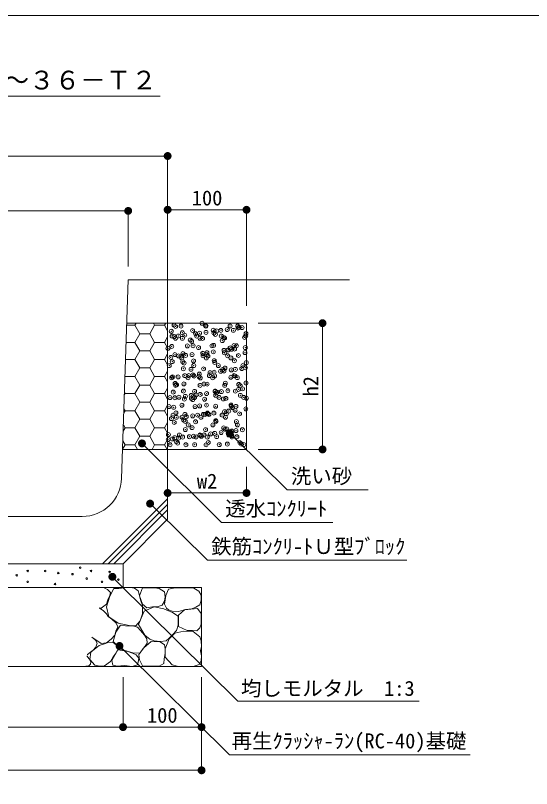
# Model space of a CAD drawing. Units: millimetres at full size, sheet at 1:10. Extents: x 121 to 2859, y 2322 to 4189.
# Drawn here: x 836 to 1490, y 3154 to 4134 of the extents above; entities that cross this region are included whole.
import ezdxf
from ezdxf.enums import TextEntityAlignment as Align

# ---------------------------------------------------------------- set-up
doc = ezdxf.new("R2010")
doc.units = ezdxf.units.MM
doc.header["$LTSCALE"] = 10
doc.header["$PDMODE"] = 32
doc.header["$PDSIZE"] = 5
doc.linetypes.add('USER1', pattern=[50, 37.5, -12.5])
for name, color, linetype, lineweight in [('_0-0_', 7, 'Continuous', 13), ('ハッチ', 4, 'Continuous', 13), ('寸法', 1, 'Continuous', 13), ('本体', 7, 'Continuous', 13)]:
    doc.layers.add(name, color=color, linetype=linetype, lineweight=lineweight)
doc.styles.add('ＭＳ ゴシック', font='')
doc.styles.get('ＭＳ ゴシック').set_extended_font_data('MS Gothic')

# ---------------------------------------------------------------- blocks, each defined once
blk = doc.blocks.new('filled_dot')
at = {"color": 0, "linetype": 'Continuous', "lineweight": -2, "const_width": 1.25}
blk.add_lwpolyline([(-0.625, 0, 1), (0.625, 0, 1)], format="xyb", close=True, dxfattribs=at)

msp = doc.modelspace()

# ---------------------------------------------------------------- linework, layer by layer
at = {"layer": '_0-0_', "color": 6}
msp.add_lwpolyline([(2859.3, 4133.99), (121.18, 4133.99), (121.18, 2322.18), (2859.3, 2322.18)], close=True, dxfattribs=at)
at = {"layer": 'ハッチ'}
for p, q in [((987.5, 3741.43), (989.04, 3744.1)), ((1012.5, 3741.43), (1010.96, 3744.1)), ((1025, 3741.43), (1026.54, 3744.1)), ((977.05, 3741.43), (987.5, 3741.43)), ((993.75, 3730.6), (987.5, 3741.43)), ((1006.25, 3730.6), (1012.5, 3741.43)), ((1012.5, 3741.43), (1025, 3741.43)), ((1028.97, 3734.55), (1025, 3741.43)), ((987.5, 3719.78), (993.75, 3730.6)), ((993.75, 3730.6), (1006.25, 3730.6)), ((1012.5, 3719.78), (1006.25, 3730.6)), ((1025, 3719.78), (1028.97, 3726.66)), ((976.33, 3719.78), (987.5, 3719.78)), ((993.75, 3708.95), (987.5, 3719.78)), ((1006.25, 3708.95), (1012.5, 3719.78)), ((1012.5, 3719.78), (1025, 3719.78)), ((1028.97, 3712.9), (1025, 3719.78)), ((987.5, 3698.13), (993.75, 3708.95)), ((993.75, 3708.95), (1006.25, 3708.95)), ((1012.5, 3698.13), (1006.25, 3708.95)), ((1025, 3698.13), (1028.97, 3705.01)), ((975.61, 3698.13), (987.5, 3698.13)), ((993.75, 3687.3), (987.5, 3698.13)), ((1006.25, 3687.3), (1012.5, 3698.13)), ((1012.5, 3698.13), (1025, 3698.13)), ((1028.97, 3691.25), (1025, 3698.13)), ((987.5, 3676.48), (993.75, 3687.3)), ((993.75, 3687.3), (1006.25, 3687.3)), ((1012.5, 3676.48), (1006.25, 3687.3)), ((1025, 3676.48), (1028.97, 3683.36)), ((974.88, 3676.26), (975, 3676.48)), ((975, 3676.48), (974.89, 3676.67)), ((975, 3676.48), (987.5, 3676.48)), ((993.75, 3665.65), (987.5, 3676.48)), ((1006.25, 3665.65), (1012.5, 3676.48)), ((1012.5, 3676.48), (1025, 3676.48)), ((1028.97, 3669.6), (1025, 3676.48)), ((987.5, 3654.83), (993.75, 3665.65)), ((993.75, 3665.65), (1006.25, 3665.65)), ((1012.5, 3654.83), (1006.25, 3665.65)), ((974.11, 3653.29), (975, 3654.83)), ((975, 3654.83), (974.21, 3656.2)), ((975, 3654.83), (987.5, 3654.83)), ((993.75, 3644), (987.5, 3654.83)), ((1006.25, 3644), (1012.5, 3654.83)), ((1012.5, 3654.83), (1025, 3654.83)), ((1025, 3654.83), (1028.97, 3661.7)), ((1028.97, 3647.95), (1025, 3654.83)), ((975, 3633.18), (973.53, 3635.73)), ((987.5, 3633.18), (993.75, 3644)), ((993.75, 3644), (1006.25, 3644)), ((1012.5, 3633.18), (1006.25, 3644)), ((1025, 3633.18), (1028.97, 3640.05)), ((973.34, 3630.31), (975, 3633.18)), ((975, 3633.18), (987.5, 3633.18)), ((993.75, 3622.35), (987.5, 3633.18)), ((1006.25, 3622.35), (1012.5, 3633.18)), ((1012.5, 3633.18), (1025, 3633.18)), ((1028.97, 3626.3), (1025, 3633.18)), ((975, 3611.53), (972.84, 3615.26)), ((987.5, 3611.53), (993.75, 3622.35)), ((993.75, 3622.35), (1006.25, 3622.35)), ((1012.5, 3611.53), (1006.25, 3622.35)), ((1025, 3611.53), (1028.97, 3618.4)), ((972.58, 3607.33), (975, 3611.53)), ((975, 3611.53), (987.5, 3611.53)), ((993.75, 3600.7), (987.5, 3611.53)), ((1006.25, 3600.7), (1012.5, 3611.53)), ((1012.5, 3611.53), (1025, 3611.53)), ((1028.97, 3604.65), (1025, 3611.53)), ((987.5, 3589.87), (993.75, 3600.7)), ((993.75, 3600.7), (1006.25, 3600.7)), ((1012.5, 3589.87), (1006.25, 3600.7)), ((1025, 3589.87), (1028.97, 3596.75)), ((971.81, 3584.35), (975, 3589.87)), ((975, 3589.87), (972.16, 3594.79)), ((975, 3589.87), (987.5, 3589.87)), ((990.83, 3584.1), (987.5, 3589.87)), ((1009.17, 3584.1), (1012.5, 3589.87)), ((1012.5, 3589.87), (1025, 3589.87)), ((1028.33, 3584.1), (1025, 3589.87)), ((946.52, 3439.1), (1028.97, 3521.55)), ((953.59, 3439.1), (1028.97, 3514.48)), ((969.64, 3336.44), (970.49, 3332.22))]:
    msp.add_line(p, q, dxfattribs=at)
at = {"layer": 'ハッチ', "linetype": 'USER1'}
msp.add_line((960.66, 3439.1), (1028.97, 3507.41), dxfattribs=at)
at = {"layer": 'ハッチ'}
for points in [[(953.26, 3393.3), (955.89, 3398.79), (956.37, 3402.62), (952.54, 3406.68), (949.04, 3408.17)], [(942.53, 3383.35), (944.65, 3382.78), (951.59, 3387.8), (953.26, 3393.3)], [(957.3, 3343.83), (962.09, 3348.84), (963.28, 3353.86), (965.67, 3359.12), (963.52, 3364.14), (958.02, 3368.92), (953.48, 3372.27), (951.56, 3375.61), (947.26, 3380.15), (943.91, 3382.3), (942.38, 3382.78)], [(931.21, 3327.24), (934.47, 3329.91), (938.03, 3333.32), (939.52, 3338.51), (937.59, 3342.51), (934.03, 3345.33), (932.79, 3346.21)], [(932.82, 3346.34), (944.63, 3338.33), (951.56, 3339.05), (957.3, 3343.83)], [(925.28, 3309.46), (928.84, 3309.46), (931.36, 3311.98), (931.51, 3314.94), (929.43, 3318.8), (926.61, 3322.35), (926.54, 3322.4)], [(927.07, 3324.43), (927.35, 3324.43), (931.21, 3327.24)]]:
    msp.add_lwpolyline(points, dxfattribs=at)
for points in [[(994.01, 3366.84), (997.3, 3375.95), (997.05, 3386.32), (994.77, 3393.4), (993, 3400.48), (991.73, 3405.03), (986.92, 3408.32), (981.41, 3408.94), (974.27, 3408.57), (967.18, 3408.07), (960.85, 3408.07), (955.79, 3398.2), (951.49, 3384.55), (954.52, 3372.15), (966.17, 3363.81), (980.09, 3360.77), (988.69, 3360.52)], [(1009.95, 3384.8), (1017.04, 3385.05), (1022.1, 3386.82), (1025.14, 3391.88), (1025.65, 3397.19), (1025.14, 3403.52), (1018.31, 3407.81), (1011.98, 3408.57), (1005.03, 3408.9), (997.05, 3408.57), (993.5, 3398.71), (997.05, 3387.83), (1002.61, 3383.28)], [(1029.97, 3380.77), (1034.54, 3379.03), (1042.59, 3378.82), (1051.72, 3381.21), (1059.55, 3382.29), (1064.77, 3384.03), (1069.77, 3387.29), (1071.67, 3392.96), (1071.34, 3399.6), (1068.68, 3404.46), (1062.16, 3408.15), (1054.11, 3408.8), (1047.18, 3408.81), (1036.5, 3408.15), (1030.19, 3406.85), (1026.5, 3399.03), (1025.19, 3388.16), (1027.37, 3382.73)], [(1012.05, 3341.41), (1020.09, 3340.52), (1027.24, 3341.41), (1031.11, 3344.98), (1036.17, 3350.04), (1040.04, 3354.8), (1042.13, 3361.34), (1042.13, 3367.89), (1042.42, 3372.94), (1035.28, 3377.41), (1023.96, 3382.17), (1012.05, 3384.55), (999.07, 3378.98), (992.24, 3362.04), (999.85, 3348.55), (1006.4, 3343.49)], [(1060.46, 3354.77), (1065.77, 3354.15), (1069.84, 3358.21), (1071.67, 3362.7), (1071.4, 3369.34), (1071.62, 3376.04), (1067.02, 3382.59), (1050.45, 3381.03), (1042.94, 3374.15), (1042.63, 3359.77), (1053.58, 3354.77)], [(997.81, 3331.94), (1000.34, 3334.98), (1002.87, 3338.77), (1002.61, 3344.08), (999.58, 3348.63), (994.51, 3354.45), (990.97, 3359), (985.91, 3360.01), (975.53, 3360.52), (969.2, 3361.28), (963.38, 3352.43), (960.09, 3340.79), (969.2, 3331.18), (985.91, 3325.87), (994.01, 3326.38)], [(1062.57, 3309.47), (1069, 3311.52), (1071.58, 3316.16), (1071.7, 3322.36), (1070.55, 3328.76), (1071.77, 3334.53), (1071.32, 3341.65), (1069.78, 3346.51), (1061.28, 3353.46), (1049.44, 3353.72), (1038.11, 3351.4), (1030.9, 3343.94), (1025.75, 3331.33), (1026.01, 3320.79), (1034.5, 3311.27), (1041.2, 3309.47), (1051.24, 3309.21)], [(1024.6, 3318.68), (1025.76, 3325.44), (1025.76, 3331.97), (1024.83, 3336.64), (1019.46, 3340.37), (1008.26, 3340.6), (998.69, 3332.67), (992.39, 3324.05), (993.33, 3317.28), (997.29, 3310.05), (1005.46, 3309.35), (1018.29, 3309.59), (1024.13, 3312.62)], [(959.93, 3321.36), (963.52, 3326.38), (965.67, 3331.16), (964.24, 3336.18), (959.93, 3339.28), (954.43, 3340), (948.93, 3337.61), (942.24, 3335.7), (931.71, 3327.1), (930.28, 3317.78), (936.73, 3310.84), (942.95, 3309.65), (948.93, 3309.89), (956.59, 3315.39)], [(992.01, 3316.57), (992.25, 3319.68), (989.14, 3323.98), (984.59, 3326.13), (978.38, 3328.05), (971.92, 3329.48), (965.94, 3329.96), (962.11, 3323.27), (958.29, 3316.81), (959.48, 3310.84), (964.98, 3309.64), (974.31, 3310.12), (983.88, 3309.17), (990.81, 3311.08)]]:
    msp.add_lwpolyline(points, close=True, dxfattribs=at)
for centre in [(851.58, 3430.15), (873.75, 3430.15), (918.07, 3434.31), (931.93, 3430.15), (955.48, 3428.77), (837.73, 3424.61), (890.37, 3427.38), (908.38, 3426), (926.39, 3420.46), (966.56, 3419.07), (851.58, 3416.3), (886.21, 3413.53), (945.78, 3416.3)]:
    msp.add_circle(centre, 1, dxfattribs=at)
for p in [(1037.11, 3741.56), (1038.96, 3739.87), (1045.91, 3740.35), (1072.6, 3744.04), (1077.06, 3740.41), (1077.72, 3740.67), (1108.2, 3740.46), (1117.73, 3740.33), (1033.53, 3733.81), (1047.66, 3731.89), (1060.54, 3734.79), (1064.28, 3730.66), (1069.49, 3731.35), (1077.62, 3732.42), (1086.71, 3735.12), (1087.67, 3731.55), (1089.51, 3729.86), (1091.2, 3734.21), (1096.41, 3734.89), (1104.54, 3735.96), (1112.3, 3735), (1118.12, 3737.75), (1119.57, 3738.64), (1123.32, 3738.44), (1128.27, 3730.67), (1034.59, 3727.67), (1037.36, 3727.12), (1038.81, 3724.98), (1042.57, 3727.8), (1047.65, 3724.89), (1050.7, 3728.87), (1057.61, 3722.77), (1059.45, 3721.09), (1065.73, 3727.72), (1069.95, 3725.04), (1073.23, 3724.77), (1096.88, 3727.78), (1098.21, 3721.89), (1100.24, 3725.74), (1101.09, 3725.09), (1126.41, 3726.08), (1128.02, 3727.84), (1029.39, 3712.31), (1034.16, 3714.54), (1053.99, 3715.31), (1061.17, 3715.52), (1068.15, 3713.11), (1085.13, 3715.36), (1087.34, 3715.85), (1108.17, 3712.77), (1110.01, 3711.08), (1112.93, 3715.73), (1113.76, 3711.28), (1116.27, 3715.42), (1127.34, 3713.07), (1033, 3700.65), (1038.09, 3704.34), (1042.67, 3702.62), (1046.58, 3702.44), (1048.28, 3705.62), (1051.79, 3703.13), (1059.92, 3704.2), (1073.5, 3705.99), (1073.81, 3702.68), (1073.86, 3705.5), (1078.11, 3703.99), (1078.71, 3706.67), (1079.95, 3702.3), (1086.84, 3707.74), (1100.42, 3709.53), (1100.87, 3706.48), (1104.95, 3702.74), (1105.63, 3710.21), (1118.71, 3703.11), (1127.04, 3706.81), (1034.79, 3695.28), (1046.89, 3699.94), (1048.04, 3695.22), (1049.89, 3693.53), (1061.8, 3696.25), (1078.03, 3699.99), (1087.97, 3696.58), (1088.65, 3694.33), (1109.17, 3700.05), (1113.56, 3696.46), (1128.66, 3693.99), (1030.93, 3690.21), (1048.91, 3686.36), (1058.59, 3685.55), (1062.07, 3690.27), (1074.49, 3686.23), (1082.72, 3681.31), (1087.93, 3681.99), (1093.21, 3690.32), (1096.06, 3683.06), (1098.6, 3685.21), (1100.44, 3683.52), (1101.5, 3687.21), (1109.64, 3684.85), (1114.85, 3685.54), (1122.98, 3686.61), (1124.35, 3690.38), (1127.67, 3687.54), (1034.09, 3674.91), (1035.42, 3676.01), (1042.22, 3675.98), (1050.74, 3677.58), (1054.96, 3674.9), (1055.8, 3677.76), (1061.01, 3678.45), (1062.43, 3676.98), (1068.54, 3676.43), (1069.14, 3679.52), (1070.38, 3674.75), (1081.89, 3677.64), (1086.1, 3674.95), (1088.6, 3677.31), (1109.14, 3675.55), (1113.03, 3677.7), (1114.19, 3677.19), (1117.24, 3675.01), (1038.48, 3667.66), (1039, 3665.17), (1040.32, 3665.97), (1049.54, 3667.09), (1070.14, 3665.23), (1075.12, 3666.97), (1079.08, 3666.77), (1101.28, 3665.28), (1102.13, 3667.94), (1119.1, 3666.43), (1120.94, 3664.74), (1128.3, 3668.27), (1036.05, 3656.74), (1049.02, 3658), (1058.82, 3652.54), (1063.06, 3657.71), (1065.02, 3653.09), (1070.23, 3653.77), (1078.36, 3654.84), (1089.04, 3657.65), (1089.23, 3658.05), (1089.96, 3652.6), (1090.88, 3655.96), (1091.94, 3656.63), (1097.15, 3657.32), (1105.28, 3658.39), (1114.82, 3657.92), (1118.86, 3660.17), (1121.1, 3652.66), (1124.07, 3660.86), (1031.9, 3649.8), (1038.11, 3649.54), (1043.31, 3650.23), (1050.17, 3647.82), (1051.44, 3651.3), (1058.98, 3648.88), (1060.82, 3647.19), (1063.04, 3649.86), (1075.75, 3647.7), (1094.18, 3649.91), (1099.58, 3647.99), (1102.76, 3648.67), (1125.32, 3649.97), (1128.93, 3649), (1030.76, 3638.41), (1036.68, 3637.47), (1047.08, 3640.13), (1063.69, 3638.44), (1069.52, 3639.22), (1078.22, 3640.18), (1089.86, 3638.78), (1101.16, 3631.95), (1106.37, 3632.64), (1109.36, 3640.24), (1109.53, 3638.87), (1111.38, 3637.18), (1114.5, 3633.71), (1115.45, 3638.66), (1128.08, 3635.5), (1033.74, 3623.08), (1035.76, 3627.44), (1039.46, 3630.44), (1039.97, 3624.76), (1047.33, 3624.86), (1050.8, 3628.55), (1052.53, 3625.55), (1060.66, 3626.62), (1066.9, 3627.5), (1071.11, 3624.81), (1074.24, 3628.41), (1076.38, 3628.43), (1079.45, 3629.09), (1079.47, 3630.09), (1081.31, 3628.41), (1087.58, 3630.16), (1098.04, 3627.56), (1102.26, 3624.87), (1103.39, 3629.4), (1120.08, 3629.21), (1037.31, 3618.2), (1049.41, 3621.32), (1051.25, 3619.63), (1055.15, 3615.09), (1064.32, 3619.18), (1086.3, 3615.14), (1090.01, 3620.43), (1090.49, 3619.51), (1116.08, 3619.39), (1117.44, 3615.2), (1029.89, 3602.88), (1051.43, 3609.28), (1059.95, 3611.66), (1069.91, 3602.54), (1074.97, 3602.46), (1077.01, 3609.16), (1083.46, 3603.73), (1088.67, 3604.42), (1096.8, 3605.49), (1099.97, 3611.31), (1101.81, 3609.62), (1104.02, 3610.13), (1106.12, 3602.52), (1110.38, 3607.27), (1115.59, 3607.96), (1123.72, 3609.03), (1029.63, 3596.64), (1034.83, 3597.33), (1037.94, 3598.93), (1039.85, 3593.76), (1042.96, 3598.4), (1043.83, 3602.4), (1048.05, 3599.72), (1056.55, 3600.19), (1061.75, 3600.87), (1064.95, 3599.91), (1069.88, 3601.94), (1071.75, 3600.85), (1079.19, 3599.77), (1080.45, 3592.88), (1091.12, 3600.24), (1110.33, 3599.83), (1110.51, 3601.65), (1116.71, 3600.12), (1032.09, 3589.99), (1041.69, 3592.07), (1052.06, 3590.02), (1063.23, 3590.05), (1077.64, 3589.89), (1094.37, 3590.1), (1104.65, 3590.87), (1120.46, 3592.53), (1122.31, 3590.84), (1125.51, 3590.16)]:
    msp.add_point(p, dxfattribs=at)
at = {"layer": '寸法', "color": 3}
msp.add_line((652.94, 4031.52), (1019.66, 4031.52), dxfattribs=at)
at = {"layer": '寸法'}
for p, q in [((628.97, 3955.89), (1028.97, 3955.89)), ((1028.97, 3816.06), (1028.97, 3955.89)), ((678.97, 3886.35), (978.97, 3886.35)), ((978.97, 3816.06), (978.97, 3886.35)), ((1028.97, 3887.77), (1128.97, 3887.77)), ((1028.97, 3766.22), (1028.97, 3887.77)), ((1128.97, 3766.22), (1128.97, 3887.77)), ((1143.62, 3744.1), (1225.34, 3744.1)), ((1225.34, 3744.1), (1225.34, 3584.1)), ((1143.62, 3584.1), (1225.34, 3584.1)), ((1028.97, 3561.99), (1028.97, 3528.88)), ((1128.97, 3561.99), (1128.97, 3528.88)), ((1028.97, 3528.88), (1128.97, 3528.88)), ((972.4, 3295.44), (972.4, 3232.22)), ((972.4, 3295.44), (972.4, 3232.22)), ((1071.97, 3295.44), (1071.97, 3177.5)), ((1071.97, 3295.44), (1071.97, 3232.22)), ((685.54, 3232.22), (972.4, 3232.22)), ((1071.97, 3232.22), (972.4, 3232.22)), ((585.97, 3177.5), (1071.97, 3177.5))]:
    msp.add_line(p, q, dxfattribs=at)
for points in [[(1107.68, 3604.56), (1114.79, 3597.53), (1180.32, 3532.75), (1283.07, 3532.75)], [(996.46, 3591.71), (1003.55, 3584.66), (1097.07, 3491.6), (1238.16, 3491.6)], [(1006.72, 3515.41), (1013.83, 3508.38), (1079.36, 3443.6), (1332.22, 3443.6)], [(958.92, 3422.66), (966.02, 3415.62), (1117.89, 3265.11), (1347.62, 3265.11)], [(967.89, 3335.09), (975, 3328.06), (1107.44, 3197.24), (1412.47, 3197.24)]]:
    msp.add_lwpolyline(points, dxfattribs=at)
at = {"layer": '本体'}
for p, q in [((970.58, 3547.44), (978.97, 3799.1)), ((978.97, 3799.1), (1028.97, 3799.1)), ((1028.97, 3495.67), (1028.97, 3799.1)), ((1028.97, 3799.1), (1259.67, 3799.1)), ((1028.97, 3744.1), (977.14, 3744.1)), ((1028.97, 3744.1), (1128.97, 3744.1)), ((1128.97, 3584.1), (1128.97, 3744.1)), ((1028.97, 3584.1), (971.8, 3584.1)), ((1028.97, 3584.1), (1128.97, 3584.1)), ((920.61, 3499.1), (737.33, 3499.1)), ((1028.97, 3495.67), (972.4, 3439.1)), ((972.4, 3439.1), (685.54, 3439.1)), ((972.4, 3439.1), (972.4, 3409.1)), ((1071.97, 3409.1), (585.97, 3409.1)), ((1071.97, 3409.1), (1071.97, 3309.1)), ((1071.97, 3309.1), (585.97, 3309.1))]:
    msp.add_line(p, q, dxfattribs=at)
msp.add_arc((920.61, 3549.1), 50, 270, 358.09082, dxfattribs=at)

# ---------------------------------------------------------------- block references
at = {"layer": '寸法', "xscale": 4, "yscale": 4}
for p, rotation in [((1028.97, 3955.89), 180), ((978.97, 3886.35), 180), ((1128.97, 3887.77), 180), ((1225.34, 3744.1), 270), ((1107.68, 3604.56), 315.3), ((996.46, 3591.71), 315.1), ((1225.34, 3584.1), 90), ((1128.97, 3528.88), 180), ((1006.72, 3515.41), 315.3), ((958.92, 3422.66), 315.3), ((967.89, 3335.09), 315.4), ((972.4, 3232.22), 180), ((1071.97, 3232.22), 180), ((1071.97, 3177.5), 180)]:
    msp.add_blockref('filled_dot', p, dxfattribs=dict(at, rotation=rotation))
for p in [(1028.97, 3887.77), (1028.97, 3528.88), (972.4, 3232.22)]:
    msp.add_blockref('filled_dot', p, dxfattribs=at)

# ---------------------------------------------------------------- texts
at = {"layer": '寸法', "color": 3, "style": 'ＭＳ ゴシック'}
for s, height, p in [('ＵＡ－１８～３６－Ｔ２', 23.74, (659.09, 4033.11)), ('洗い砂', 18.99, (1185.17, 3535.08)), ('透水ｺﾝｸﾘｰﾄ', 18.99, (1101.92, 3493.93)), ('鉄筋ｺﾝｸﾘ-ﾄＵ型ﾌﾞﾛｯｸ', 18.99, (1084.21, 3445.94)), ('均しモルタル\u30001:3', 18.99, (1121.96, 3266.15)), ('再生ｸﾗｯｼｬ-ﾗﾝ(RC-40)基礎', 18.99, (1110.09, 3199.56))]:
    msp.add_text(s, height=height, dxfattribs=at).set_placement(p, align=Align.BOTTOM_LEFT)
at = {"layer": '寸法', "style": 'ＭＳ ゴシック'}
for s, p in [('100', (1078.97, 3902.77)), ('w2', (1078.97, 3543.88)), ('100', (1022.19, 3247.22))]:
    msp.add_text(s, height=18.99, dxfattribs=at).set_placement(p, align=Align.MIDDLE_CENTER)
msp.add_text('h2', height=18.99, rotation=90, dxfattribs=at).set_placement((1210.34, 3664.1), align=Align.MIDDLE_CENTER)

doc.saveas('drawing.dxf')
